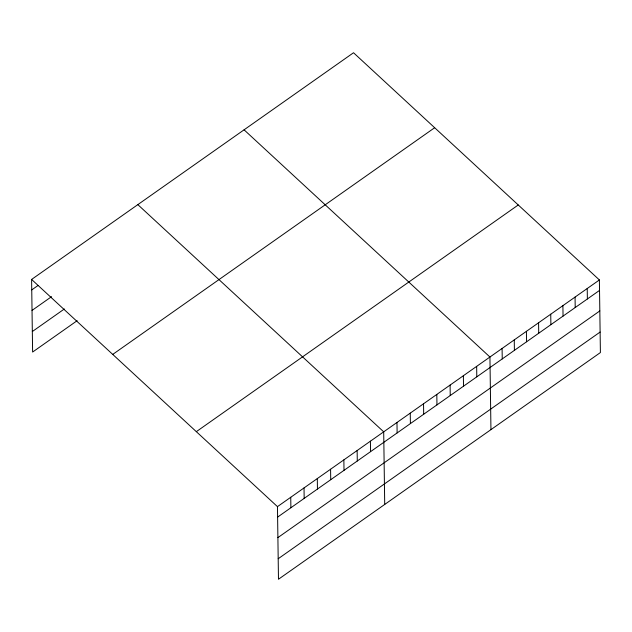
<?xml version="1.0" encoding="UTF-8"?>
<svg xmlns="http://www.w3.org/2000/svg" width="632" height="632" viewBox="0 0 632 632"><rect width="100%" height="100%" fill="white"/><g stroke="black" fill="none" stroke-linecap="round" stroke-linejoin="round"><path stroke-width="0.95" d="M31.6 279.439L353.525 52.748L599.389 279.952L600.4 352.561L278.475 579.252L277.464 506.635L31.6 279.439L32.611 352.048L77.136 320.701M31.742 289.898L37.999 285.498M32.035 310.407L51.563 296.661M32.327 331.539L64.353 308.985M112.733 354.41L434.658 127.727M196.331 431.656L518.248 204.973M277.464 506.635L599.389 279.952M277.606 517.102L599.531 290.412M277.898 537.611L599.815 310.928M278.191 558.743L600.116 332.053M244.071 129.821L489.934 357.025L490.946 429.642M137.831 204.626L383.695 431.83L384.714 504.447M587.223 288.516L587.373 298.976M575.065 297.079L575.207 307.539M562.899 305.643L563.049 316.103M550.741 314.207L550.883 324.666M538.575 322.77L538.725 333.23M526.417 331.334L526.567 341.793M514.258 339.898L514.401 350.357M502.092 348.461L502.243 358.929M476.654 366.378L476.797 376.838M463.375 375.724L463.517 386.192M450.095 385.078L450.237 395.537M436.815 394.423L436.965 404.891M423.535 403.777L423.685 414.244M410.255 413.131L410.405 423.59M396.975 422.476L397.125 432.944M370.415 441.183L370.565 451.643M357.143 450.529L357.285 460.997M343.863 459.883L344.005 470.35M330.583 469.236L330.726 479.696M317.303 478.582L317.446 489.049M304.024 487.936L304.166 498.395M290.744 497.281L290.886 507.749"/></g></svg>
